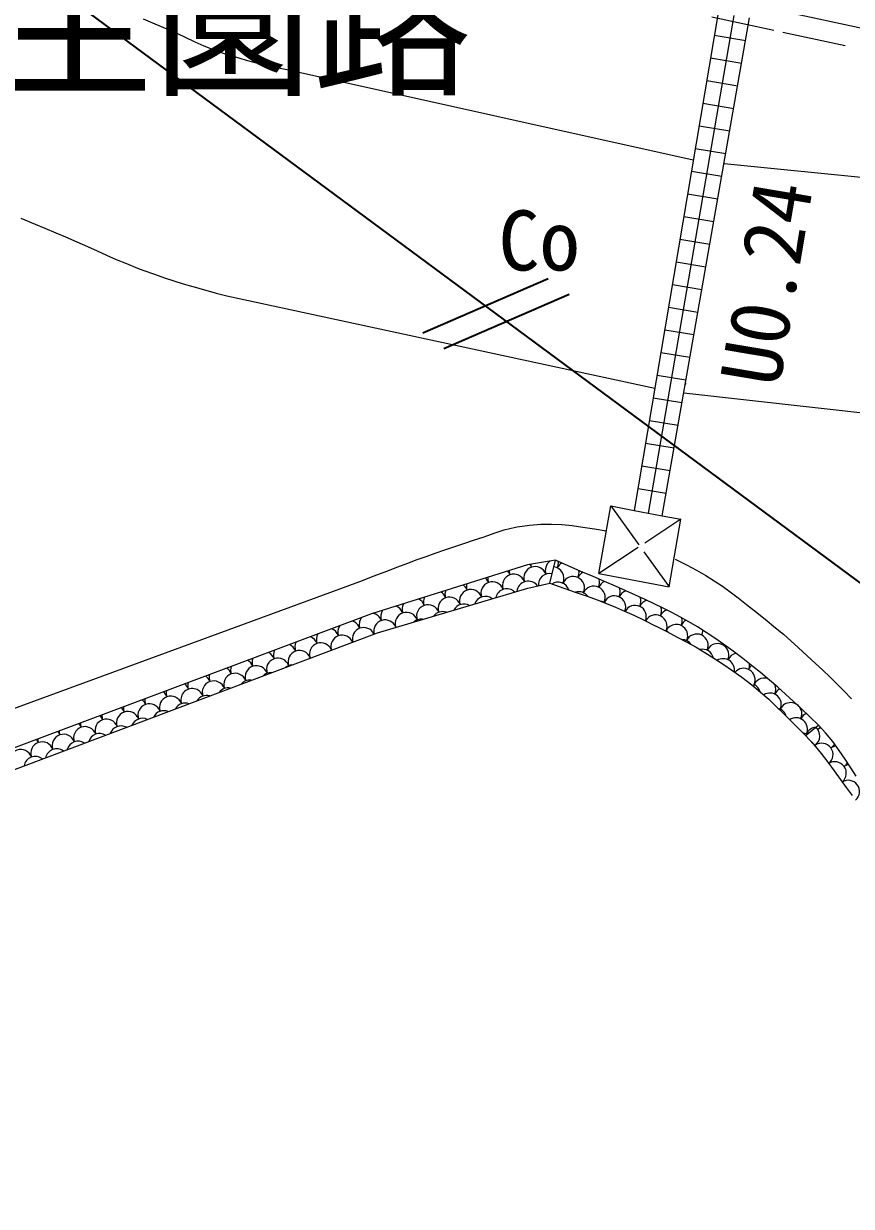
# Model space of a CAD drawing. Units: millimetres, scale not verified. Extents: x 0 to 420500, y 0 to 297000.
# Drawn here: x 231461 to 240557, y 86907 to 99899 of the extents above; entities that cross this region are included whole.
import ezdxf
from ezdxf.enums import TextEntityAlignment as Align

# ---------------------------------------------------------------- set-up
doc = ezdxf.new("R2010")
doc.units = ezdxf.units.MM
doc.header["$LTSCALE"] = 500
for name, color, linetype, lineweight in [('公園現況施設', 7, 'Continuous', 18), ('地下埋設物（排水）', 5, 'Continuous', 18), ('地下埋設物（電気）', 1, 'Continuous', 35)]:
    doc.layers.add(name, color=color, linetype=linetype, lineweight=lineweight)
doc.layers.add('施設注釈', color=7, linetype='Continuous')
doc.styles.add('ＭＳ ゴシック', font='')
doc.styles.get('ＭＳ ゴシック').set_extended_font_data('MS Gothic')

msp = doc.modelspace()

# ---------------------------------------------------------------- linework, layer by layer
at = {"layer": '公園現況施設'}
for p, q in [((243645.6, 99213), (239686.5, 100057.2)), ((239091.7, 100018), (238171.7, 94551.8)), ((239265.3, 99990.7), (238324.1, 94523)), ((238476.7, 94494.1), (239439, 99963.5)), ((239706.2, 99822.6), (239022, 99969.1)), ((240488.1, 99655.2), (239804, 99801.6)), ((239050.5, 99772.9), (239395.3, 99714.9)), ((239008.6, 99524), (239351.6, 99466.3)), ((234469.2, 99370), (238819.7, 98401.8)), ((238966.7, 99275.1), (239307.8, 99217.7)), ((238924.8, 99026.2), (239264.1, 98969.1)), ((238882.9, 98777.3), (239220.3, 98720.5)), ((238841, 98528.3), (239176.6, 98471.9)), ((239157.4, 98362.7), (243890.1, 97887.8)), ((238799.1, 98279.4), (239132.8, 98223.3)), ((238757.2, 98030.5), (239089.1, 97974.6)), ((238715.3, 97781.6), (239045.4, 97726)), ((238673.4, 97532.7), (239001.6, 97477.4)), ((238631.5, 97283.8), (238957.9, 97228.8)), ((238589.6, 97034.8), (238914.1, 96980.2)), ((233694.1, 96908), (238397.8, 95894.9)), ((238547.7, 96785.9), (238870.4, 96731.6)), ((238505.8, 96537), (238826.6, 96483)), ((238463.9, 96288.1), (238782.9, 96234.4)), ((238422, 96039.2), (238739.1, 95985.8)), ((238732.7, 95939), (238740.1, 95946.5)), ((238380.1, 95790.2), (238695.4, 95737.2)), ((238714.2, 95844.1), (242790.1, 95385.8)), ((238338.2, 95541.3), (238651.7, 95488.6)), ((238296.3, 95292.4), (238607.9, 95240)), ((238254.4, 95043.5), (238564.2, 94991.3)), ((238212.5, 94794.6), (238520.4, 94742.7)), ((237783, 93857.9), (237912.1, 94600.9)), ((237912.1, 94600.9), (238171.4, 94551.9)), ((237912.1, 94600.9), (238221, 94173.8)), ((238171.4, 94551.9), (238476.7, 94494.1)), ((238684.1, 94454.9), (238286.9, 94191.8)), ((238476.7, 94494.1), (238684.1, 94454.9)), ((238555, 93711.9), (238684.1, 94454.9)), ((238213.8, 94143.3), (237783, 93857.9)), ((238275.1, 94098.9), (238555, 93711.9)), ((237783, 93857.9), (238555, 93711.9)), ((231006.9, 92250), (235156, 93773)), ((240051, 92078.9), (240195, 92191.9))]:
    msp.add_line(p, q, dxfattribs=at)
for points in [[(232774.5, 99951.1), (232903.5, 99896.6), (233035.7, 99841), (233088.2, 99819)], [(233088.2, 99819), (233229.6, 99753.3), (233343.2, 99700.4), (233442.7, 99656.2), (233542, 99616.2), (233655.1, 99576.1), (233717.2, 99556), (233834.8, 99520.5), (233907.2, 99500), (234031.5, 99466.3), (234136.5, 99440.7), (234242.6, 99417.4), (234370.3, 99390.7), (234469.2, 99370)], [(231428.4, 97763.9), (231587.5, 97696.1), (231693.1, 97651.1)], [(231693.1, 97651.1), (231816.4, 97600.6), (231919.1, 97558), (232046.4, 97504), (232161.4, 97453.1), (232268.7, 97404.5), (232372.9, 97357.2), (232478.7, 97310.4), (232590.8, 97263.2), (232713.8, 97214.5), (232771.1, 97193), (232898.3, 97146.7), (233009.8, 97107.7), (233112.7, 97073.7), (233213.9, 97042.3), (233320.4, 97011.1), (233438.9, 96977.8), (233576.6, 96940), (233694.1, 96908)], [(235156, 93773), (235313.4, 93832.6), (235451.2, 93885), (235573.4, 93931.4), (235684, 93973.1), (235786.7, 94011.5), (235885.7, 94047.7), (235984.8, 94083), (236087.9, 94118.7), (236199, 94156.1), (236321.9, 94196.4), (236395.1, 94220), (236520.5, 94263.1), (236630.4, 94302.9), (236740.5, 94338.2), (236866.4, 94367.7), (236884.1, 94370.9), (237019.5, 94390.8), (237144.2, 94401.1), (237261.6, 94402.9), (237375.6, 94397.5), (237489.7, 94386.1), (237607.6, 94369.8), (237732.9, 94349.9), (237861.1, 94328.9)], [(240609.1, 91632.5), (240549.4, 91725.2), (240488.6, 91819.8), (240424.1, 91915.8), (240353.1, 92012.4), (240272.9, 92109.3), (240195, 92191.9), (240096.2, 92289.3), (240005.2, 92377.2), (239918.9, 92458.4), (239834, 92535.5), (239747.4, 92611.6), (239656, 92689.3), (239556.5, 92771.4), (239473, 92838.9), (239362.7, 92925.9), (239257, 93006.2), (239155.2, 93080.2), (239056.4, 93148.8), (238960, 93212.4), (238865.3, 93271.8), (238771.4, 93327.5), (238677.6, 93380.3), (238583.3, 93430.7), (238487.6, 93479.3), (238389.9, 93526.9), (238289.3, 93574), (238185.1, 93621.3), (238076.7, 93669.3), (237963.2, 93718.9), (237843.9, 93770.5), (237718, 93824.8), (237584.9, 93882.4), (237443.8, 93944.1), (237306, 94004.9)], [(238620, 94017.9), (238743.5, 93955.7), (238854.6, 93896.1), (238955.8, 93837.6), (239049.7, 93779.2), (239139.1, 93719.5), (239226.5, 93657.2), (239314.4, 93591.1), (239405.5, 93519.9), (239502.5, 93442.4), (239607.9, 93357.3), (239724.2, 93263.3), (239812, 93192.9)], [(237245, 93751.9), (237398.8, 93698.5), (237534, 93651.3), (237654.4, 93608.6), (237763.8, 93568.6), (237866, 93529.5), (237964.7, 93489.5), (238063.8, 93446.9), (238167, 93399.9), (238278.2, 93346.6), (238401.1, 93285.4), (238404, 93283.9), (238528.3, 93220.6), (238642.2, 93161.5), (238748.4, 93104.7), (238849.5, 93048.2), (238948.1, 92990.3), (239046.7, 92929), (239148.1, 92862.5), (239254.8, 92788.8), (239352, 92718.9), (239462.1, 92635.5), (239559.5, 92556), (239648, 92478.2), (239731.5, 92400), (239813.7, 92319.1), (239898.7, 92233.2), (239990.1, 92140.3), (240051, 92078.9), (240143.3, 91980.7), (240225.3, 91883.5), (240299.4, 91787.5), (240367.9, 91693), (240433.3, 91600.2), (240497.8, 91509.4), (240564, 91420.8)], [(240557.3, 92483.8), (240472.5, 92570.8), (240394.1, 92649.6), (240318.4, 92723.8), (240241.8, 92797.1), (240160.7, 92873.2), (240071.5, 92955.6), (239970.6, 93048.1), (239854.4, 93154.2), (239812, 93192.9)]]:
    msp.add_lwpolyline(points, dxfattribs=at)
msp.add_lwpolyline([(237245, 93751.9), (237306, 94004.9), (236998, 93952.9), (235285, 93417), (230260, 91535.1), (217764.9, 87093.3), (217837.9, 86907.3), (230299, 91307.1), (235348, 93209), (237000, 93697.9)], close=True, dxfattribs=at)
for centre, radius, start, end in [((237082, 93810.3), 125, 19.56923, 199.56923), ((236922.4, 93886.2), 125, 19.56923, 34.75684), ((237157.9, 93970), 125, 185.07826, 199.56923), ((237317.6, 93894.1), 125, 126.71693, 199.56923), ((237438.9, 93867.6), 125, 121.83045, 155.07303), ((237212.2, 93973), 125, 335.07303, 8.31562), ((236451.2, 93718.8), 125, 19.56923, 46.17033), ((236686.8, 93802.5), 125, 173.47739, 199.56923), ((236846.4, 93726.6), 125, 19.56923, 199.56923), ((236686.8, 93802.5), 125, 19.56923, 41.27019), ((236922.4, 93886.2), 125, 178.198, 199.56923), ((237241.7, 93734.4), 125, 76.81578, 184.89862), ((237272.9, 93807), 125, 335.07303, 82.94383), ((237499.6, 93701.6), 125, 335.07303, 155.07303), ((237438.9, 93867.6), 125, 335.07303, 11.21988), ((237665.6, 93762.3), 124, 117.4848, 155.07303), ((236375.3, 93559.1), 125, 19.56923, 199.56923), ((236215.7, 93635), 125, 19.56923, 51.3133), ((236451.2, 93718.8), 125, 168.57726, 199.56923), ((236610.9, 93642.9), 125, 19.56923, 199.56923), ((236770.5, 93566.9), 125, 45.42175, 167.55391), ((237006.1, 93650.7), 125, 34.74093, 174.38369), ((237333.5, 93640.9), 123.8, 18.60133, 124.06088), ((237726.3, 93596.2), 125, 335.07303, 155.07303), ((237665.6, 93762.3), 125, 335.07303, 14.96064), ((237892.3, 93656.9), 123.8, 113.2395, 155.07303), ((237892.3, 93656.9), 125, 335.07303, 18.91309), ((235744.6, 93467.6), 125, 19.56923, 62.73499), ((235980.1, 93551.3), 125, 157.95872, 199.56923), ((236139.8, 93475.4), 125, 19.56923, 199.56923), ((235980.1, 93551.3), 125, 19.56923, 56.78887), ((236215.7, 93635), 125, 163.43429, 199.56923), ((236535, 93483.2), 125, 52.73785, 160.23781), ((237560.3, 93535.5), 123.8, 34.57873, 107.112), ((237787, 93430.2), 124.4, 55.68905, 80.99112), ((237953, 93490.9), 123.8, 338.2674, 155.07303), ((238119, 93551.5), 123.8, 109.09225, 155.07303), ((238119, 93551.5), 125, 335.07303, 21.67706), ((238345.8, 93446.2), 123.8, 106.93906, 155.07303), ((235273.4, 93300.1), 125, 19.56923, 77.23179), ((235509, 93383.8), 125, 145.35925, 199.56923), ((235668.6, 93307.9), 125, 19.56923, 198.26206), ((235509, 93383.8), 125, 19.56923, 69.38833), ((235744.6, 93467.6), 125, 152.01259, 199.56923), ((235904.2, 93391.6), 125, 19.56949, 199.56898), ((236063.9, 93315.7), 125, 70.22661, 142.74905), ((236299.4, 93399.5), 125, 60.82019, 152.15547), ((238179.7, 93385.5), 123.8, 337.79476, 151.89781), ((238345.8, 93446.2), 125, 335.07303, 20.90183), ((238572.5, 93340.8), 125, 110.01083, 155.07303), ((235037.9, 93216.3), 125, 146.47021, 199.56923), ((235037.9, 93216.3), 125, 19.56923, 74.59203), ((235273.4, 93300.1), 125, 143.04982, 199.56923), ((235433.1, 93224.2), 125, 20.87801, 193.3965), ((235828.3, 93232), 125, 82.5291, 130.44656), ((238406.4, 93280.1), 125, 335.07303, 152.40624), ((238633.1, 93174.8), 125, 335.07275, 155.07332), ((238572.5, 93340.8), 125, 335.07303, 13.73305), ((238799.2, 93235.4), 123.9, 117.94843, 155.07303), ((234566.8, 93048.9), 125, 19.56923, 68.47526), ((234802.3, 93132.6), 125, 149.62928, 199.56923), ((234962, 93056.7), 125, 23.58143, 197.69982), ((234802.3, 93132.6), 125, 19.56923, 71.43296), ((235197.5, 93140.4), 125, 25.72949, 195.55176), ((238467.1, 93114.1), 125.4, 50.95217, 72.78117), ((238859.8, 93069.4), 125, 65.16384, 155.07303), ((238859.8, 93069.4), 125, 335.07303, 65.16384), ((238799.2, 93235.4), 125, 335.07303, 359.97852), ((234331.2, 92965.1), 125, 19.56923, 65.67802), ((234566.8, 93048.9), 125, 152.58699, 199.56923), ((234726.4, 92973), 125, 21.4375, 199.56923), ((238693.8, 93008.7), 123.8, 34.24061, 89.94944), ((238920.5, 92903.4), 123.8, 13.80279, 103.43122), ((239086.6, 92964), 125, 45.7363, 155.07303), ((239086.6, 92964), 125, 335.07303, 54.39443), ((233860.1, 92797.7), 125, 19.56923, 60.45491), ((234095.6, 92881.4), 125, 158.05035, 199.56923), ((234255.3, 92805.5), 125, 19.56923, 199.56923), ((234095.6, 92881.4), 125, 19.56923, 63.01189), ((234331.2, 92965.1), 125, 155.38422, 199.56923), ((234490.8, 92889.2), 125, 19.56949, 199.56898), ((234650.5, 92813.3), 125, 104.92852, 116.35274), ((239147.2, 92798), 125.4, 350.55223, 121.5616), ((239313.3, 92858.7), 123.8, 100.22365, 155.07303), ((233624.5, 92713.9), 125, 19.56923, 57.99011), ((233860.1, 92797.7), 125, 160.60733, 199.56923), ((234019.7, 92721.8), 125, 19.56923, 199.56923), ((234179.4, 92645.8), 125, 87.60204, 133.67922), ((234414.9, 92729.6), 125, 93.90388, 127.37737), ((239373.9, 92692.6), 125, 335.07303, 140.32006), ((239540, 92753.3), 125, 130.80036, 155.07303), ((239313.3, 92858.7), 125, 335.07303, 3.33887), ((233153.4, 92546.5), 125, 19.56923, 53.28587), ((233389, 92630.2), 125, 165.45818, 199.56923), ((233548.6, 92554.3), 125, 19.56923, 199.56923), ((233389, 92630.2), 125, 19.56923, 55.60406), ((233624.5, 92713.9), 125, 163.07213, 199.56923), ((233784.2, 92638), 125, 19.56923, 199.56923), ((233943.8, 92562.1), 125, 82.6281, 138.65315), ((239600.7, 92587.3), 124, 73.58075, 164.26961), ((239434.6, 92526.6), 123.8, 16.20594, 64.58655), ((239600.7, 92587.3), 125, 335.07303, 24.26568), ((233077.5, 92386.8), 125, 19.56923, 199.56923), ((232917.8, 92462.7), 125, 19.56923, 51.02654), ((233153.4, 92546.5), 125, 167.77638, 199.56923), ((233313.1, 92470.5), 125, 19.56907, 199.5694), ((233472.7, 92394.6), 125, 74.54666, 146.7346), ((233708.3, 92478.4), 125, 78.36064, 142.92061), ((239661.3, 92421.2), 125, 335.07303, 122.81411), ((239827.4, 92481.9), 123.8, 117.44898, 155.07303), ((232446.7, 92295.2), 125, 19.56923, 46.65543), ((232682.3, 92379), 125, 172.2437, 199.56923), ((232841.9, 92303.1), 125, 19.56923, 199.56923), ((232682.3, 92379), 125, 19.56923, 48.81854), ((232917.8, 92462.7), 125, 170.0357, 199.56923), ((233237.1, 92310.9), 125, 71.0534, 150.22785), ((239888, 92315.9), 125, 22.33402, 155.07303), ((232370.8, 92135.6), 125, 19.56923, 199.56923), ((232211.2, 92211.5), 125, 19.56923, 44.53168), ((232446.7, 92295.2), 125, 174.40681, 199.56923), ((232606.4, 92219.3), 125, 19.56923, 199.56923), ((232766, 92143.4), 125, 64.7366, 156.54466), ((233001.6, 92227.2), 125, 67.80092, 153.48033), ((239722, 92255.2), 124.6, 16.90996, 72.39193), ((239948.7, 92149.8), 125, 335.07303, 124.11441), ((239888, 92315.9), 125, 335.07303, 22.33402), ((240114.8, 92210.5), 123.8, 115.16244, 155.07303), ((231740, 92044), 125, 19.56923, 40.38339), ((231975.6, 92127.8), 125, 178.61982, 199.56923), ((232135.3, 92051.9), 125, 19.56923, 199.56923), ((231975.6, 92127.8), 125, 19.56923, 42.44243), ((232211.2, 92211.5), 125, 176.53056, 199.56923), ((232530.5, 92059.7), 125, 61.82359, 159.45766), ((240175.4, 92044.4), 125, 94.33384, 155.07303), ((240084.3, 92072.5), 125, 305.73707, 49.92225), ((240112.7, 92246.9), 125, 305.73707, 323.71517), ((240258.7, 92044), 123.8, 106.45997, 125.73707), ((231664.1, 91884.4), 125, 19.56923, 199.56923), ((231504.5, 91960.3), 125, 19.56923, 38.35075), ((231740, 92044), 125, 180.67885, 199.56923), ((231899.7, 91968.1), 125, 19.56923, 199.56923), ((232059.3, 91892.2), 125, 56.3499, 164.93135), ((232294.9, 91975.9), 125, 59.03488, 162.24637), ((240009.4, 91983.8), 125, 61.26038, 84.54601), ((240055.8, 91898), 123.8, 27.7036, 59.49702), ((240230.3, 91869.5), 125, 307.67957, 125.73707), ((240258.7, 92044), 125, 305.73707, 333.63626), ((231428.6, 91800.6), 125, 19.56923, 199.56923), ((231823.8, 91808.5), 125, 53.75254, 167.52871), ((240404.7, 91841.1), 123.9, 97.03783, 125.73707), ((231588.2, 91724.7), 125, 51.22986, 170.0514), ((240376.3, 91666.6), 125.3, 308.97584, 123.79002), ((240404.7, 91841.1), 125, 305.73707, 331.03865), ((240550.8, 91638.2), 123.9, 100.91083, 125.73707), ((240522.3, 91463.7), 123.8, 311.27475, 122.49302)]:
    msp.add_arc(centre, radius, start, end, dxfattribs=at)
at = {"layer": '地下埋設物（電気）'}
for p, q in [((245067.4, 90495.3), (229742.5, 101822.2)), ((235847.8, 96502), (237223.1, 97100.8)), ((236079.9, 96330.4), (237455.2, 96929.2))]:
    msp.add_line(p, q, dxfattribs=at)

# ---------------------------------------------------------------- texts
at = {"layer": '地下埋設物（排水）', "style": 'ＭＳ ゴシック'}
msp.add_text('U0.24', height=659.8, rotation=80.446, dxfattribs=at).set_placement((239624.4, 97053.2), align=Align.MIDDLE_CENTER)
at = {"layer": '施設注釈', "style": 'ＭＳ ゴシック'}
msp.add_text('３号主園路', height=1283, dxfattribs=at).set_placement((227636.5, 98858.4), align=Align.BOTTOM_LEFT)
msp.add_text('Co', height=659.8, dxfattribs=at).set_placement((237127.6, 97518.1), align=Align.MIDDLE_CENTER)

doc.saveas('drawing.dxf')
